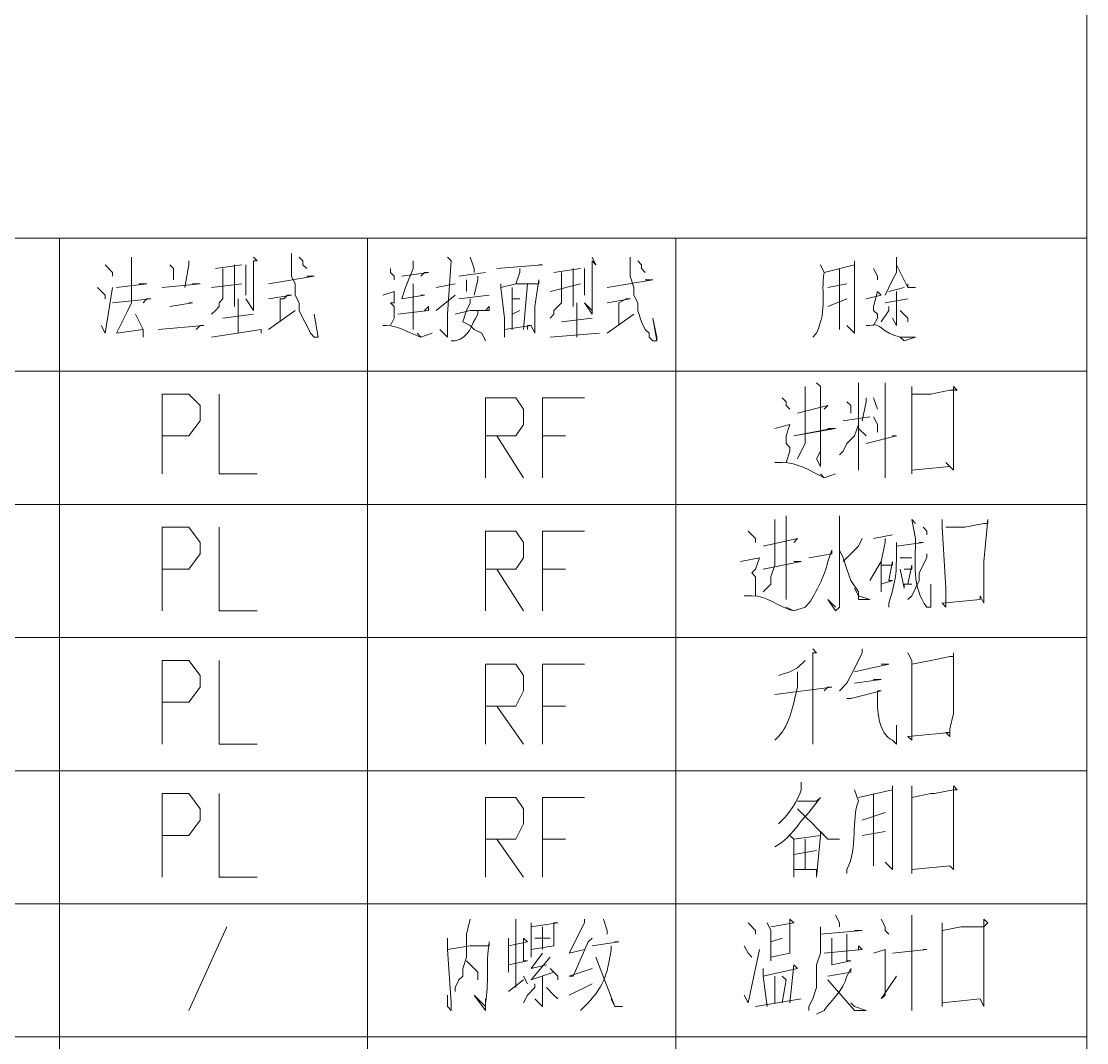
# Model space of a CAD drawing. Extents: x 14941 to 23337, y 2870 to 15192.
# Drawn here: x 22555 to 23334, y 9924 to 10670 of the extents above; entities that cross this region are included whole.
import ezdxf

# ---------------------------------------------------------------- set-up
doc = ezdxf.new("R2010")
doc.units = 0
doc.header["$LTSCALE"] = 8
doc.layers.add('1', color=1, linetype='Continuous')

msp = doc.modelspace()

# ---------------------------------------------------------------- linework, layer by layer
at = {"layer": '1', "color": 0, "lineweight": 18}
for points in [[(23334.06, 15192.12), (23334.06, 2869.86), (23334.06, 15192.12)], [(23334.06, 10511.83), (21532.02, 10511.83), (21532.02, 10414.5)], [(23334.06, 10511.83), (23334.06, 10414.5)], [(23334.06, 10414.5), (23334.06, 10317.17)], [(23334.06, 10317.17), (23334.06, 10219.83)], [(23334.06, 10219.83), (23334.06, 10122.5)], [(23334.06, 10122.5), (23334.06, 10025.17)], [(23334.06, 10025.17), (23334.06, 9927.84)], [(23334.06, 9927.84), (23334.06, 9830.5)]]:
    msp.add_lwpolyline(points, dxfattribs=at)
at = {"layer": '1', "color": 0, "lineweight": 5}
for points in [[(22583.21, 10511.83), (22583.21, 10414.5)], [(22808.47, 10511.83), (22808.47, 10414.5)], [(23033.72, 10511.83), (23033.72, 10414.5)], [(22636.05, 10497.93), (22636.05, 10495.14), (22636.05, 10464.55), (22633.27, 10458.99), (22624.92, 10442.31), (22624.92, 10442.31), (22644.39, 10445.09), (22638.83, 10456.21), (22644.39, 10445.09), (22644.39, 10439.53)], [(22725.04, 10497.93), (22727.82, 10495.14), (22725.04, 10495.14), (22725.04, 10458.99), (22719.48, 10467.34), (22725.04, 10458.99)], [(22752.85, 10500.71), (22752.85, 10492.36), (22752.85, 10484.02), (22755.63, 10478.46), (22755.63, 10470.12), (22758.41, 10464.55), (22758.41, 10458.99), (22761.19, 10453.43), (22763.97, 10447.87), (22766.75, 10442.31), (22766.75, 10442.31), (22769.53, 10439.53), (22772.31, 10439.53), (22772.31, 10439.53), (22769.53, 10456.21), (22772.31, 10439.53)], [(22758.41, 10497.93), (22761.19, 10495.14), (22761.19, 10492.36), (22763.97, 10489.58)], [(22866.86, 10497.93), (22869.65, 10495.14), (22869.65, 10495.14), (22866.86, 10456.21), (22866.86, 10439.53), (22866.86, 10439.53), (22861.3, 10445.09), (22866.86, 10439.53)], [(22883.55, 10497.93), (22886.33, 10489.58), (22886.33, 10486.8)], [(22972.54, 10497.93), (22975.32, 10492.36), (22972.54, 10495.14), (22972.54, 10456.21), (22966.98, 10464.55), (22972.54, 10458.99)], [(23000.35, 10497.93), (23000.35, 10489.58), (23000.35, 10484.02), (23003.13, 10475.68), (23003.13, 10470.12), (23005.91, 10464.55), (23005.91, 10458.99), (23008.69, 10450.65), (23011.47, 10445.09), (23014.25, 10442.31), (23014.25, 10439.53), (23017.03, 10436.75), (23019.82, 10436.75), (23019.82, 10439.53), (23017.03, 10453.43), (23019.82, 10436.75)], [(23195.01, 10497.93), (23195.01, 10495.14), (23195.01, 10486.8), (23192.23, 10481.24), (23189.45, 10475.68), (23186.67, 10470.12)], [(22616.58, 10492.36), (22622.14, 10486.8), (22622.14, 10484.02)], [(22663.86, 10492.36), (22666.64, 10489.58), (22666.64, 10484.02), (22666.64, 10481.24)], [(22677.76, 10495.14), (22677.76, 10492.36), (22674.98, 10475.68)], [(22702.79, 10489.58), (22702.79, 10472.9), (22702.79, 10470.12), (22702.79, 10467.34), (22700.01, 10464.55), (22700.01, 10461.77), (22697.23, 10458.99), (22697.23, 10458.99), (22694.45, 10456.21)], [(22697.23, 10489.58), (22716.69, 10492.36)], [(22711.13, 10492.36), (22711.13, 10461.77)], [(22719.48, 10492.36), (22719.48, 10470.12)], [(22825.15, 10489.58), (22825.15, 10486.8), (22827.93, 10484.02), (22827.93, 10481.24)], [(22841.84, 10495.14), (22841.84, 10489.58), (22836.27, 10475.68), (22833.49, 10467.34), (22850.18, 10470.12), (22850.18, 10470.12), (22847.4, 10470.12)], [(22903.02, 10489.58), (22936.39, 10492.36), (22936.39, 10492.36), (22933.61, 10492.36)], [(22919.7, 10489.58), (22919.7, 10486.8), (22916.92, 10478.46)], [(22944.73, 10486.8), (22964.2, 10489.58)], [(22958.64, 10489.58), (22958.64, 10461.77)], [(22966.98, 10489.58), (22966.98, 10470.12)], [(23005.91, 10495.14), (23008.69, 10492.36), (23008.69, 10489.58), (23011.47, 10486.8)], [(23153.3, 10489.58), (23153.3, 10445.09), (23153.3, 10453.43)], [(23178.33, 10489.58), (23181.11, 10484.02), (23181.11, 10481.24), (23181.11, 10481.24)], [(23195.01, 10492.36), (23203.36, 10475.68), (23208.92, 10475.68), (23203.36, 10475.68), (23203.36, 10478.46)], [(22763.97, 10484.02), (22766.75, 10484.02), (22769.53, 10484.02), (22736.16, 10478.46), (22736.16, 10478.46)], [(22833.49, 10484.02), (22852.96, 10486.8), (22850.18, 10486.8), (22847.4, 10484.02)], [(22875.21, 10484.02), (22894.67, 10486.8)], [(22880.77, 10481.24), (22880.77, 10475.68), (22880.77, 10472.9)], [(22889.11, 10484.02), (22889.11, 10481.24), (22886.33, 10470.12)], [(22928.05, 10447.87), (22930.83, 10442.31), (22930.83, 10445.09), (22930.83, 10461.77), (22933.61, 10481.24), (22933.61, 10478.46), (22916.92, 10478.46), (22905.8, 10475.68)], [(22950.29, 10486.8), (22950.29, 10472.9), (22950.29, 10470.12), (22950.29, 10464.55), (22947.51, 10461.77), (22947.51, 10461.77), (22944.73, 10458.99), (22944.73, 10456.21), (22941.95, 10453.43)], [(23011.47, 10481.24), (23014.25, 10481.24), (23017.03, 10481.24), (22983.66, 10475.68), (22983.66, 10475.68)], [(22611.02, 10475.68), (22616.58, 10470.12), (22616.58, 10467.34)], [(22613.8, 10447.87), (22616.58, 10442.31), (22622.14, 10475.68)], [(22624.92, 10475.68), (22647.17, 10478.46), (22644.39, 10478.46), (22641.61, 10478.46)], [(22658.3, 10475.68), (22686.1, 10478.46), (22683.32, 10478.46), (22680.54, 10478.46)], [(22694.45, 10475.68), (22716.69, 10478.46)], [(22841.84, 10478.46), (22841.84, 10445.09), (22841.84, 10447.87), (22841.84, 10453.43)], [(22858.52, 10475.68), (22872.43, 10478.46)], [(22905.8, 10478.46), (22905.8, 10475.68), (22908.58, 10453.43), (22908.58, 10439.53), (22908.58, 10445.09), (22928.05, 10447.87), (22925.26, 10447.87), (22925.26, 10445.09)], [(22914.14, 10475.68), (22914.14, 10445.09)], [(22925.26, 10478.46), (22922.48, 10445.09)], [(22941.95, 10472.9), (22964.2, 10478.46)], [(23158.86, 10478.46), (23144.96, 10475.68)], [(23189.45, 10472.9), (23200.58, 10475.68)], [(22622.14, 10464.55), (22649.95, 10467.34), (22647.17, 10467.34), (22644.39, 10464.55)], [(22713.91, 10467.34), (22713.91, 10464.55), (22713.91, 10442.31)], [(22736.16, 10467.34), (22752.85, 10470.12), (22750.07, 10470.12), (22747.29, 10467.34), (22744.5, 10467.34), (22744.5, 10464.55), (22744.5, 10450.65)], [(22819.59, 10470.12), (22827.93, 10472.9), (22827.93, 10472.9), (22827.93, 10464.55), (22825.15, 10464.55), (22827.93, 10461.77), (22827.93, 10458.99), (22827.93, 10453.43), (22825.15, 10447.87)], [(22858.52, 10458.99), (22872.43, 10470.12)], [(22875.21, 10467.34), (22897.45, 10470.12)], [(22883.55, 10467.34), (22883.55, 10464.55), (22880.77, 10458.99), (22877.99, 10450.65), (22883.55, 10447.87), (22886.33, 10445.09), (22891.89, 10442.31), (22894.67, 10436.75)], [(22914.14, 10467.34), (22919.7, 10467.34), (22919.7, 10467.34), (22919.7, 10467.34)], [(22983.66, 10464.55), (23000.35, 10467.34), (22997.57, 10467.34), (22992.01, 10464.55), (22992.01, 10461.77), (22992.01, 10447.87)], [(23144.96, 10461.77), (23158.86, 10467.34)], [(23172.77, 10467.34), (23183.89, 10470.12), (23181.11, 10472.9), (23178.33, 10461.77), (23178.33, 10458.99), (23181.11, 10456.21), (23181.11, 10453.43), (23178.33, 10447.87)], [(23203.36, 10467.34), (23186.67, 10464.55)], [(23195.01, 10472.9), (23195.01, 10450.65), (23195.01, 10447.87), (23195.01, 10447.87), (23192.23, 10453.43), (23195.01, 10447.87)], [(22663.86, 10461.77), (22680.54, 10464.55), (22677.76, 10464.55)], [(22736.16, 10445.09), (22755.63, 10458.99)], [(22830.71, 10456.21), (22852.96, 10458.99), (22852.96, 10461.77), (22852.96, 10461.77), (22850.18, 10458.99)], [(22872.43, 10456.21), (22883.55, 10458.99), (22889.11, 10458.99), (22897.45, 10458.99), (22897.45, 10461.77), (22894.67, 10458.99)], [(22914.14, 10456.21), (22919.7, 10458.99), (22919.7, 10458.99), (22919.7, 10458.99)], [(22961.42, 10464.55), (22961.42, 10461.77), (22961.42, 10439.53)], [(23189.45, 10461.77), (23189.45, 10458.99), (23183.89, 10450.65)], [(23197.79, 10458.99), (23203.36, 10453.43), (23203.36, 10453.43), (23203.36, 10450.65)], [(22702.79, 10453.43), (22725.04, 10456.21)], [(22950.29, 10450.65), (22972.54, 10453.43)], [(22983.66, 10442.31), (23003.13, 10456.21)], [(22655.51, 10445.09), (22688.89, 10447.87), (22686.1, 10447.87), (22683.32, 10445.09)], [(22730.6, 10445.09), (22730.6, 10442.31), (22730.6, 10445.09), (22694.45, 10439.53)], [(22978.1, 10442.31), (22978.1, 10442.31), (22978.1, 10442.31), (22941.95, 10439.53)], [(23334.06, 10414.5), (21532.02, 10414.5)], [(23334.06, 10414.5), (21532.02, 10414.5)], [(22583.21, 10414.5), (22583.21, 10317.17)], [(22808.47, 10414.5), (22808.47, 10317.17)], [(23033.72, 10414.5), (23033.72, 10317.17)], [(23128.27, 10403.37), (23128.27, 10370), (23128.27, 10361.66), (23125.49, 10356.1), (23122.71, 10350.54)], [(23136.61, 10406.16), (23139.4, 10403.37), (23139.4, 10344.97), (23136.61, 10350.54), (23139.4, 10356.1)], [(23167.2, 10406.16), (23167.2, 10342.19), (23167.2, 10344.97), (23167.2, 10350.54)], [(23186.67, 10406.16), (23186.67, 10403.37), (23186.67, 10336.63), (23186.67, 10347.76)], [(23206.14, 10403.37), (23206.14, 10397.81), (23206.14, 10339.41), (23206.14, 10342.19), (23233.95, 10344.97), (23231.17, 10347.76), (23236.73, 10342.19), (23236.73, 10350.54), (23236.73, 10358.88), (23236.73, 10372.78), (23236.73, 10403.37), (23239.51, 10400.59), (23233.95, 10400.59), (23220.04, 10397.81), (23220.04, 10397.81), (23206.14, 10397.81)], [(22658.3, 10339.41), (22658.3, 10397.81), (22677.76, 10397.81), (22686.1, 10389.47), (22686.1, 10378.35), (22677.76, 10367.22), (22658.3, 10367.22)], [(22700.01, 10397.81), (22700.01, 10339.41), (22727.82, 10339.41)], [(22894.67, 10336.63), (22894.67, 10395.03), (22916.92, 10395.03), (22922.48, 10386.69), (22922.48, 10375.57), (22916.92, 10367.22), (22894.67, 10367.22)], [(22936.39, 10336.63), (22936.39, 10395.03), (22966.98, 10395.03)], [(23111.59, 10395.03), (23114.37, 10392.25), (23114.37, 10389.47)], [(23114.37, 10389.47), (23117.15, 10386.69)], [(23122.71, 10383.91), (23144.96, 10389.47), (23144.96, 10389.47), (23142.18, 10386.69)], [(23122.71, 10383.91), (23144.96, 10389.47), (23144.96, 10389.47), (23144.96, 10389.47), (23142.18, 10386.69)], [(23158.86, 10392.25), (23161.64, 10389.47), (23161.64, 10386.69), (23161.64, 10383.91)], [(23172.77, 10395.03), (23172.77, 10392.25), (23169.99, 10378.35)], [(23178.33, 10395.03), (23181.11, 10386.69)], [(23156.08, 10378.35), (23175.55, 10381.13)], [(23178.33, 10381.13), (23181.11, 10375.57), (23181.11, 10372.78), (23181.11, 10370)], [(23106.02, 10372.78), (23117.15, 10375.57), (23117.15, 10375.57), (23114.37, 10367.22), (23114.37, 10364.44), (23114.37, 10364.44), (23114.37, 10361.66), (23117.15, 10358.88), (23117.15, 10356.1), (23114.37, 10347.76)], [(23119.93, 10367.22), (23147.74, 10372.78), (23147.74, 10372.78), (23144.96, 10372.78)], [(23119.93, 10367.22), (23150.52, 10372.78), (23147.74, 10372.78)], [(23167.2, 10375.57), (23164.42, 10367.22), (23158.86, 10361.66), (23156.08, 10356.1), (23153.3, 10353.32)], [(23167.2, 10372.78), (23172.77, 10367.22)], [(22903.02, 10367.22), (22922.48, 10336.63)], [(22936.39, 10367.22), (22953.07, 10367.22)], [(23172.77, 10361.66), (23195.01, 10367.22), (23195.01, 10367.22), (23192.23, 10367.22)], [(23334.06, 10317.17), (21532.02, 10317.17)], [(23334.06, 10317.17), (21532.02, 10317.17)], [(22583.21, 10317.17), (22583.21, 10219.83)], [(22808.47, 10317.17), (22808.47, 10219.83)], [(23033.72, 10317.17), (23033.72, 10219.83)], [(23106.02, 10306.04), (23106.02, 10272.67), (23103.24, 10264.33), (23103.24, 10258.77), (23097.68, 10253.2)], [(23114.37, 10308.82), (23114.37, 10306.04), (23114.37, 10247.64), (23114.37, 10253.2), (23114.37, 10258.77)], [(23153.3, 10308.82), (23153.3, 10242.08), (23150.52, 10239.3), (23144.96, 10247.64), (23150.52, 10242.08)], [(23228.38, 10306.04), (23228.38, 10300.48), (23231.17, 10255.99), (23231.17, 10242.08), (23228.38, 10244.86), (23256.19, 10247.64), (23256.19, 10250.42), (23258.97, 10244.86), (23258.97, 10253.2), (23258.97, 10261.55), (23258.97, 10275.45), (23261.76, 10306.04), (23261.76, 10303.26), (23258.97, 10303.26), (23245.07, 10300.48), (23231.17, 10300.48)], [(22658.3, 10239.3), (22658.3, 10300.48), (22677.76, 10300.48), (22686.1, 10289.36), (22686.1, 10281.01), (22677.76, 10269.89), (22658.3, 10269.89)], [(22700.01, 10300.48), (22700.01, 10239.3), (22727.82, 10239.3)], [(22894.67, 10239.3), (22894.67, 10297.7), (22916.92, 10297.7), (22922.48, 10289.36), (22922.48, 10278.23), (22916.92, 10269.89), (22894.67, 10269.89)], [(22936.39, 10239.3), (22936.39, 10297.7), (22966.98, 10297.7)], [(23086.56, 10297.7), (23089.34, 10294.92), (23092.12, 10292.14)], [(23178.33, 10292.14), (23192.23, 10294.92)], [(23214.48, 10300.48), (23217.26, 10297.7), (23217.26, 10294.92)], [(23092.12, 10292.14), (23092.12, 10289.36)], [(23097.68, 10286.58), (23122.71, 10292.14), (23122.71, 10292.14), (23119.93, 10289.36)], [(23097.68, 10286.58), (23122.71, 10292.14), (23122.71, 10292.14), (23122.71, 10292.14), (23119.93, 10289.36)], [(23169.99, 10292.14), (23167.2, 10286.58), (23156.08, 10275.45)], [(23186.67, 10292.14), (23186.67, 10289.36), (23183.89, 10275.45), (23175.55, 10261.55)], [(23195.01, 10286.58), (23214.48, 10289.36), (23214.48, 10289.36), (23211.7, 10289.36)], [(23153.3, 10283.79), (23156.08, 10278.23), (23158.86, 10269.89), (23161.64, 10261.55), (23167.2, 10253.2), (23167.2, 10247.64), (23175.55, 10247.64), (23167.2, 10250.42)], [(23217.26, 10281.01), (23217.26, 10278.23), (23211.7, 10267.11), (23211.7, 10261.55), (23208.92, 10255.99), (23206.14, 10250.42), (23203.36, 10247.64)], [(23081, 10275.45), (23094.9, 10278.23), (23094.9, 10278.23), (23092.12, 10269.89), (23089.34, 10267.11), (23089.34, 10267.11), (23092.12, 10264.33), (23092.12, 10261.55), (23092.12, 10258.77), (23092.12, 10250.42)], [(23097.68, 10269.89), (23125.49, 10275.45), (23125.49, 10275.45), (23119.93, 10275.45)], [(23097.68, 10269.89), (23125.49, 10275.45), (23125.49, 10275.45)], [(23183.89, 10275.45), (23183.89, 10253.2)], [(23183.89, 10258.77), (23192.23, 10261.55), (23189.45, 10261.55), (23192.23, 10275.45), (23192.23, 10272.67), (23183.89, 10272.67)], [(23206.14, 10278.23), (23206.14, 10278.23), (23197.79, 10278.23)], [(23197.79, 10269.89), (23200.58, 10255.99), (23200.58, 10258.77), (23206.14, 10258.77), (23203.36, 10258.77), (23206.14, 10272.67), (23206.14, 10269.89), (23200.58, 10269.89)], [(22903.02, 10269.89), (22922.48, 10239.3)], [(22936.39, 10269.89), (22953.07, 10269.89)], [(23164.42, 10255.99), (23167.2, 10250.42)], [(23334.06, 10219.83), (21532.02, 10219.83)], [(23334.06, 10219.83), (21532.02, 10219.83)], [(22583.21, 10219.83), (22583.21, 10122.5)], [(22808.47, 10219.83), (22808.47, 10122.5)], [(23033.72, 10219.83), (23033.72, 10122.5)], [(23133.83, 10211.49), (23136.61, 10208.71), (23133.83, 10208.71), (23133.83, 10141.97), (23133.83, 10147.53), (23133.83, 10153.09)], [(23169.99, 10211.49), (23169.99, 10208.71), (23167.2, 10203.15), (23161.64, 10192.02), (23158.86, 10186.46), (23153.3, 10180.9)], [(23203.36, 10208.71), (23206.14, 10203.15), (23206.14, 10144.75), (23203.36, 10147.53), (23233.95, 10150.31), (23231.17, 10150.31), (23233.95, 10147.53), (23233.95, 10153.09), (23236.73, 10164.22), (23236.73, 10208.71), (23236.73, 10205.93), (23233.95, 10205.93), (23220.04, 10203.15), (23220.04, 10203.15), (23206.14, 10200.37)], [(22658.3, 10141.97), (22658.3, 10203.15), (22677.76, 10203.15), (22686.1, 10192.02), (22686.1, 10183.68), (22677.76, 10172.56), (22658.3, 10172.56)], [(22700.01, 10203.15), (22700.01, 10141.97), (22727.82, 10141.97)], [(23128.27, 10203.15), (23122.71, 10197.59), (23117.15, 10194.81), (23108.8, 10192.02)], [(22894.67, 10141.97), (22894.67, 10200.37), (22916.92, 10200.37), (22922.48, 10192.02), (22922.48, 10180.9), (22916.92, 10169.78), (22894.67, 10169.78)], [(22936.39, 10141.97), (22936.39, 10200.37), (22966.98, 10200.37)], [(23164.42, 10194.81), (23189.45, 10200.37), (23186.67, 10200.37), (23183.89, 10200.37)], [(23164.42, 10186.46), (23164.42, 10186.46), (23164.42, 10186.46), (23183.89, 10189.24), (23181.11, 10189.24), (23178.33, 10189.24)], [(23106.02, 10178.12), (23147.74, 10183.68), (23144.96, 10183.68), (23142.18, 10180.9)], [(22903.02, 10169.78), (22922.48, 10141.97)], [(22936.39, 10169.78), (22953.07, 10169.78)], [(23334.06, 10122.5), (21532.02, 10122.5)], [(23334.06, 10122.5), (21532.02, 10122.5)], [(22583.21, 10122.5), (22583.21, 10025.17)], [(22808.47, 10122.5), (22808.47, 10025.17)], [(23033.72, 10122.5), (23033.72, 10025.17)], [(23206.14, 10111.38), (23206.14, 10105.82), (23206.14, 10047.42), (23206.14, 10050.2), (23233.95, 10052.98), (23233.95, 10052.98), (23236.73, 10050.2), (23236.73, 10055.76), (23236.73, 10066.88), (23236.73, 10080.79), (23236.73, 10111.38), (23239.51, 10108.6), (23236.73, 10108.6), (23222.82, 10105.82), (23220.04, 10105.82), (23206.14, 10103.03)], [(22658.3, 10044.64), (22658.3, 10105.82), (22677.76, 10105.82), (22686.1, 10094.69), (22686.1, 10086.35), (22677.76, 10075.23), (22658.3, 10075.23)], [(22700.01, 10105.82), (22700.01, 10044.64), (22727.82, 10044.64)], [(22894.67, 10044.64), (22894.67, 10103.03), (22916.92, 10103.03), (22922.48, 10094.69), (22922.48, 10083.57), (22916.92, 10072.44), (22894.67, 10072.44)], [(22936.39, 10044.64), (22936.39, 10103.03), (22966.98, 10103.03)], [(23178.33, 10105.82), (23178.33, 10061.32), (23178.33, 10052.98), (23178.33, 10064.1)], [(23122.71, 10094.69), (23122.71, 10094.69), (23128.27, 10089.13), (23133.83, 10083.57), (23136.61, 10080.79), (23144.96, 10072.44), (23153.3, 10072.44), (23153.3, 10072.44), (23144.96, 10072.44), (23139.4, 10078.01), (23139.4, 10075.23), (23119.93, 10072.44), (23117.15, 10075.23), (23119.93, 10072.44), (23119.93, 10044.64), (23119.93, 10050.2), (23119.93, 10050.2), (23136.61, 10050.2), (23136.61, 10044.64), (23139.4, 10075.23)], [(23186.67, 10091.91), (23169.99, 10086.35)], [(23169.99, 10075.23), (23186.67, 10078.01)], [(22903.02, 10072.44), (22922.48, 10044.64)], [(22936.39, 10072.44), (22953.07, 10072.44)], [(23128.27, 10072.44), (23128.27, 10050.2)], [(23119.93, 10061.32), (23136.61, 10064.1)], [(23334.06, 10025.17), (21532.02, 10025.17)], [(23334.06, 10025.17), (21532.02, 10025.17)], [(22583.21, 10025.17), (22583.21, 9927.84)], [(22808.47, 10025.17), (22808.47, 9927.84)], [(23033.72, 10025.17), (23033.72, 9927.84)], [(22883.55, 10014.05), (22880.77, 10002.92), (22880.77, 9991.8), (22880.77, 9986.24), (22877.99, 9977.89), (22877.99, 9972.33), (22875.21, 9969.55), (22872.43, 9963.99), (22872.43, 9961.21)], [(22916.92, 10014.05), (22916.92, 10011.26), (22916.92, 9963.99)], [(22966.98, 10014.05), (22966.98, 10011.26), (22955.85, 9989.02), (22955.85, 9989.02), (22966.98, 9991.8)], [(22980.88, 10014.05), (22983.66, 10005.7), (22983.66, 10002.92)], [(23100.46, 10011.26), (23103.24, 10005.7), (23103.24, 9983.46), (23103.24, 9986.24), (23117.15, 9989.02), (23117.15, 9989.02), (23117.15, 10014.05), (23119.93, 10011.26), (23103.24, 10008.48)], [(23150.52, 10016.83), (23153.3, 10011.26), (23153.3, 10008.48)], [(23183.89, 10014.05), (23186.67, 10008.48), (23186.67, 10005.7), (23189.45, 10002.92)], [(23206.14, 10016.83), (23206.14, 9947.3), (23206.14, 9955.65)], [(23228.38, 10011.26), (23228.38, 10008.48), (23228.38, 9961.21), (23228.38, 9950.08), (23228.38, 9952.86), (23256.19, 9955.65), (23256.19, 9955.65), (23258.97, 9950.08), (23258.97, 9958.43), (23258.97, 9969.55), (23258.97, 9980.67), (23258.97, 10014.05), (23261.76, 10011.26), (23258.97, 10008.48), (23245.07, 10008.48), (23242.29, 10008.48), (23228.38, 10005.7)], [(22677.76, 9947.3), (22705.57, 10008.48)], [(22928.05, 10011.26), (22928.05, 10008.48), (22928.05, 9986.24), (22928.05, 9991.8), (22944.73, 9994.58), (22944.73, 9994.58), (22944.73, 10011.26), (22947.51, 10011.26), (22928.05, 10008.48)], [(22936.39, 10008.48), (22936.39, 9991.8)], [(23086.56, 10011.26), (23092.12, 10005.7), (23092.12, 10002.92)], [(23139.4, 10008.48), (23139.4, 9989.02), (23136.61, 9980.67), (23136.61, 9972.33), (23136.61, 9969.55), (23136.61, 9963.99), (23133.83, 9955.65), (23131.05, 9950.08), (23131.05, 9947.3)], [(22866.86, 10000.14), (22866.86, 9991.8), (22869.65, 9952.86), (22869.65, 9947.3), (22866.86, 9950.08), (22866.86, 9958.43)], [(22911.36, 10000.14), (22911.36, 9994.58), (22911.36, 9975.11), (22911.36, 9980.67), (22925.26, 9983.46), (22922.48, 9983.46), (22922.48, 10000.14), (22925.26, 9997.36), (22911.36, 9994.58)], [(22930.83, 10000.14), (22941.95, 10000.14)], [(22972.54, 10000.14), (22969.76, 9997.36), (22958.64, 9972.33), (22955.85, 9972.33), (22972.54, 9977.89)], [(23103.24, 9997.36), (23111.59, 10000.14)], [(23139.4, 10002.92), (23169.99, 10005.7), (23167.2, 10005.7), (23164.42, 10005.7)], [(23147.74, 10000.14), (23147.74, 9997.36), (23147.74, 9980.67), (23147.74, 9980.67), (23161.64, 9983.46), (23158.86, 9983.46), (23158.86, 10000.14), (23158.86, 10002.92)], [(22972.54, 9994.58), (22992.01, 9997.36), (22992.01, 9997.36), (22989.23, 9997.36)], [(23083.78, 9994.58), (23086.56, 9989.02), (23089.34, 9986.24)], [(23083.78, 9958.43), (23086.56, 9952.86), (23094.9, 9991.8)], [(23142.18, 9989.02), (23169.99, 9991.8), (23167.2, 9994.58), (23167.2, 9991.8)], [(23178.33, 9989.02), (23186.67, 9991.8), (23186.67, 9991.8), (23186.67, 9958.43), (23183.89, 9955.65), (23195.01, 9972.33)], [(23192.23, 9989.02), (23217.26, 9991.8), (23217.26, 9991.8), (23214.48, 9991.8)], [(22880.77, 9983.46), (22889.11, 9975.11), (22889.11, 9969.55), (22889.11, 9972.33)], [(22936.39, 9989.02), (22928.05, 9977.89), (22928.05, 9977.89), (22939.17, 9980.67)], [(22941.95, 9986.24), (22928.05, 9969.55), (22928.05, 9969.55), (22944.73, 9975.11)], [(22975.32, 9986.24), (22989.23, 9950.08), (22994.79, 9950.08), (22989.23, 9950.08), (22986.44, 9955.65)], [(22941.95, 9977.89), (22947.51, 9972.33), (22947.51, 9969.55)], [(23117.15, 9952.86), (23119.93, 9980.67), (23122.71, 9977.89), (23097.68, 9972.33), (23097.68, 9977.89), (23097.68, 9972.33), (23100.46, 9950.08)], [(22911.36, 9961.21), (22922.48, 9969.55)], [(22922.48, 9972.33), (22925.26, 9966.77)], [(22936.39, 9972.33), (22936.39, 9950.08), (22930.83, 9955.65), (22936.39, 9950.08)], [(23106.02, 9952.86), (23106.02, 9969.55), (23106.02, 9972.33)], [(23111.59, 9972.33), (23114.37, 9969.55), (23111.59, 9952.86)], [(23144.96, 9969.55), (23144.96, 9969.55), (23164.42, 9947.3), (23172.77, 9947.3), (23164.42, 9950.08), (23161.64, 9952.86)], [(22930.83, 9966.77), (22930.83, 9963.99), (22925.26, 9958.43), (22922.48, 9952.86)], [(22939.17, 9963.99), (22944.73, 9958.43), (22947.51, 9955.65)], [(22955.85, 9958.43), (22972.54, 9966.77)], [(23092.12, 9950.08), (23125.49, 9955.65)], [(23334.06, 9927.84), (21532.02, 9927.84)], [(23334.06, 9927.84), (21532.02, 9927.84)], [(22583.21, 9927.84), (22583.21, 9830.5)], [(22808.47, 9927.84), (22808.47, 9830.5)], [(23033.72, 9927.84), (23033.72, 9830.5)]]:
    msp.add_lwpolyline(points, dxfattribs=at)
for points, knots in [([(23139.4, 10492.36), (23139.4, 10492.36), (23142.18, 10486.8), (23142.18, 10486.8), (23139.4, 10470.12), (23144.96, 10461.77), (23136.61, 10442.31), (23136.61, 10442.31), (23133.83, 10439.53), (23133.83, 10439.53)], [0, 0, 0, 0, 1, 1, 1, 2, 2, 2, 3, 3, 3, 3]), ([(23142.18, 10486.8), (23142.18, 10486.8), (23164.42, 10492.36), (23164.42, 10492.36), (23164.42, 10492.36), (23164.42, 10495.14), (23164.42, 10495.14), (23164.42, 10495.14), (23164.42, 10486.8), (23164.42, 10486.8), (23164.42, 10472.9), (23164.42, 10458.99), (23164.42, 10442.31), (23164.42, 10442.31), (23164.42, 10442.31), (23164.42, 10442.31), (23164.42, 10442.31), (23158.86, 10447.87), (23158.86, 10447.87), (23158.86, 10447.87), (23164.42, 10442.31), (23164.42, 10442.31)], [0, 0, 0, 0, 1, 1, 1, 2, 2, 2, 3, 3, 3, 4, 4, 4, 5, 5, 5, 6, 6, 6, 7, 7, 7, 7]), ([(22889.11, 10458.99), (22889.11, 10458.99), (22889.11, 10456.21), (22889.11, 10456.21), (22883.55, 10447.87), (22883.55, 10439.53), (22872.43, 10436.75), (22872.43, 10436.75), (22869.65, 10436.75), (22869.65, 10436.75)], [0, 0, 0, 0, 1, 1, 1, 2, 2, 2, 3, 3, 3, 3]), ([(23172.77, 10447.87), (23172.77, 10447.87), (23175.55, 10447.87), (23175.55, 10447.87), (23183.89, 10450.65), (23183.89, 10442.31), (23197.79, 10439.53), (23197.79, 10439.53), (23200.58, 10436.75), (23200.58, 10436.75), (23200.58, 10436.75), (23208.92, 10439.53), (23208.92, 10439.53), (23208.92, 10439.53), (23200.58, 10439.53), (23200.58, 10439.53), (23200.58, 10439.53), (23197.79, 10439.53), (23197.79, 10439.53)], [0, 0, 0, 0, 1, 1, 1, 2, 2, 2, 3, 3, 3, 4, 4, 4, 5, 5, 5, 6, 6, 6, 6]), ([(22819.59, 10447.87), (22819.59, 10447.87), (22822.37, 10447.87), (22822.37, 10447.87), (22830.71, 10447.87), (22839.06, 10442.31), (22847.4, 10439.53), (22847.4, 10439.53), (22855.74, 10442.31), (22855.74, 10442.31), (22855.74, 10442.31), (22855.74, 10442.31), (22855.74, 10442.31), (22855.74, 10442.31), (22847.4, 10439.53), (22847.4, 10439.53), (22847.4, 10439.53), (22844.62, 10442.31), (22844.62, 10442.31)], [0, 0, 0, 0, 1, 1, 1, 2, 2, 2, 3, 3, 3, 4, 4, 4, 5, 5, 5, 6, 6, 6, 6]), ([(23106.02, 10347.76), (23106.02, 10347.76), (23111.59, 10347.76), (23111.59, 10347.76), (23122.71, 10347.76), (23131.05, 10342.19), (23142.18, 10336.63), (23142.18, 10336.63), (23142.18, 10336.63), (23142.18, 10336.63), (23142.18, 10336.63), (23150.52, 10339.41), (23150.52, 10339.41), (23150.52, 10339.41), (23142.18, 10336.63), (23142.18, 10336.63), (23142.18, 10336.63), (23139.4, 10339.41), (23139.4, 10339.41)], [0, 0, 0, 0, 1, 1, 1, 2, 2, 2, 3, 3, 3, 4, 4, 4, 5, 5, 5, 6, 6, 6, 6]), ([(23206.14, 10306.04), (23206.14, 10306.04), (23208.92, 10303.26), (23208.92, 10303.26), (23208.92, 10303.26), (23206.14, 10306.04), (23206.14, 10306.04), (23206.14, 10306.04), (23208.92, 10292.14), (23208.92, 10292.14), (23208.92, 10275.45), (23206.14, 10255.99), (23217.26, 10242.08), (23217.26, 10242.08), (23220.04, 10242.08), (23220.04, 10242.08), (23220.04, 10242.08), (23220.04, 10258.77), (23220.04, 10258.77), (23220.04, 10258.77), (23220.04, 10242.08), (23220.04, 10242.08)], [0, 0, 0, 0, 1, 1, 1, 2, 2, 2, 3, 3, 3, 4, 4, 4, 5, 5, 5, 6, 6, 6, 7, 7, 7, 7]), ([(23195.01, 10289.36), (23195.01, 10289.36), (23195.01, 10286.58), (23195.01, 10286.58), (23195.01, 10264.33), (23195.01, 10264.33), (23189.45, 10244.86), (23189.45, 10244.86), (23189.45, 10242.08), (23189.45, 10242.08)], [0, 0, 0, 0, 1, 1, 1, 2, 2, 2, 3, 3, 3, 3]), ([(23131.05, 10278.23), (23131.05, 10278.23), (23147.74, 10281.01), (23147.74, 10281.01), (23147.74, 10281.01), (23147.74, 10281.01), (23147.74, 10281.01), (23147.74, 10281.01), (23147.74, 10283.79), (23147.74, 10283.79), (23147.74, 10283.79), (23144.96, 10275.45), (23144.96, 10275.45), (23142.18, 10264.33), (23136.61, 10253.2), (23131.05, 10244.86), (23131.05, 10244.86), (23128.27, 10242.08), (23128.27, 10242.08)], [0, 0, 0, 0, 1, 1, 1, 2, 2, 2, 3, 3, 3, 4, 4, 4, 5, 5, 5, 6, 6, 6, 6]), ([(23083.78, 10250.42), (23083.78, 10250.42), (23089.34, 10250.42), (23089.34, 10250.42), (23100.46, 10250.42), (23108.8, 10242.08), (23119.93, 10239.3), (23119.93, 10239.3), (23128.27, 10242.08), (23128.27, 10242.08), (23128.27, 10242.08), (23119.93, 10239.3), (23119.93, 10239.3), (23119.93, 10239.3), (23114.37, 10242.08), (23114.37, 10242.08)], [0, 0, 0, 0, 1, 1, 1, 2, 2, 2, 3, 3, 3, 4, 4, 4, 5, 5, 5, 5]), ([(23122.71, 10194.81), (23122.71, 10194.81), (23122.71, 10183.68), (23122.71, 10183.68), (23119.93, 10172.56), (23117.15, 10155.87), (23108.8, 10147.53), (23108.8, 10147.53), (23106.02, 10144.75), (23106.02, 10144.75)], [0, 0, 0, 0, 1, 1, 1, 2, 2, 2, 3, 3, 3, 3]), ([(23158.86, 10175.34), (23158.86, 10175.34), (23158.86, 10175.34), (23158.86, 10175.34), (23158.86, 10175.34), (23161.64, 10175.34), (23161.64, 10175.34), (23161.64, 10175.34), (23183.89, 10180.9), (23183.89, 10180.9), (23183.89, 10180.9), (23181.11, 10180.9), (23181.11, 10180.9), (23181.11, 10180.9), (23181.11, 10178.12), (23181.11, 10178.12), (23181.11, 10167), (23181.11, 10150.31), (23192.23, 10144.75), (23192.23, 10144.75), (23195.01, 10141.97), (23195.01, 10141.97), (23195.01, 10141.97), (23195.01, 10155.87), (23195.01, 10155.87), (23195.01, 10155.87), (23195.01, 10144.75), (23195.01, 10144.75)], [0, 0, 0, 0, 1, 1, 1, 2, 2, 2, 3, 3, 3, 4, 4, 4, 5, 5, 5, 6, 6, 6, 7, 7, 7, 8, 8, 8, 9, 9, 9, 9]), ([(23125.49, 10114.16), (23125.49, 10114.16), (23125.49, 10108.6), (23125.49, 10108.6), (23122.71, 10100.25), (23117.15, 10091.91), (23111.59, 10086.35), (23111.59, 10086.35), (23108.8, 10083.57), (23108.8, 10083.57)], [0, 0, 0, 0, 1, 1, 1, 2, 2, 2, 3, 3, 3, 3]), ([(23164.42, 10108.6), (23164.42, 10108.6), (23167.2, 10100.25), (23167.2, 10100.25), (23161.64, 10086.35), (23167.2, 10066.88), (23158.86, 10050.2), (23158.86, 10050.2), (23158.86, 10047.42), (23158.86, 10047.42)], [0, 0, 0, 0, 1, 1, 1, 2, 2, 2, 3, 3, 3, 3]), ([(23167.2, 10103.03), (23167.2, 10103.03), (23192.23, 10108.6), (23192.23, 10108.6), (23192.23, 10108.6), (23192.23, 10111.38), (23192.23, 10111.38), (23192.23, 10111.38), (23192.23, 10103.03), (23192.23, 10103.03), (23192.23, 10086.35), (23192.23, 10069.66), (23192.23, 10052.98), (23192.23, 10052.98), (23192.23, 10050.2), (23192.23, 10050.2), (23192.23, 10050.2), (23186.67, 10055.76), (23186.67, 10055.76), (23186.67, 10055.76), (23192.23, 10050.2), (23192.23, 10050.2)], [0, 0, 0, 0, 1, 1, 1, 2, 2, 2, 3, 3, 3, 4, 4, 4, 5, 5, 5, 6, 6, 6, 7, 7, 7, 7]), ([(23122.71, 10100.25), (23122.71, 10100.25), (23136.61, 10100.25), (23136.61, 10100.25), (23136.61, 10100.25), (23139.4, 10103.03), (23139.4, 10103.03), (23139.4, 10103.03), (23131.05, 10091.91), (23131.05, 10091.91), (23122.71, 10083.57), (23117.15, 10072.44), (23106.02, 10066.88), (23106.02, 10066.88), (23106.02, 10066.88), (23106.02, 10066.88)], [0, 0, 0, 0, 1, 1, 1, 2, 2, 2, 3, 3, 3, 4, 4, 4, 5, 5, 5, 5]), ([(22866.86, 9991.8), (22866.86, 9991.8), (22883.55, 9994.58), (22883.55, 9994.58), (22883.55, 9994.58), (22883.55, 9994.58), (22883.55, 9994.58), (22883.55, 9994.58), (22897.45, 9994.58), (22897.45, 9994.58), (22897.45, 9994.58), (22897.45, 9997.36), (22897.45, 9997.36), (22897.45, 9997.36), (22897.45, 9997.36), (22897.45, 9997.36), (22894.67, 9980.67), (22897.45, 9966.77), (22894.67, 9952.86), (22894.67, 9952.86), (22894.67, 9947.3), (22894.67, 9947.3), (22894.67, 9947.3), (22886.33, 9958.43), (22886.33, 9958.43), (22886.33, 9958.43), (22894.67, 9950.08), (22894.67, 9950.08), (22894.67, 9950.08), (22894.67, 9955.65), (22894.67, 9955.65)], [0, 0, 0, 0, 1, 1, 1, 2, 2, 2, 3, 3, 3, 4, 4, 4, 5, 5, 5, 6, 6, 6, 7, 7, 7, 8, 8, 8, 9, 9, 9, 10, 10, 10, 10]), ([(22986.44, 9994.58), (22986.44, 9994.58), (22986.44, 9991.8), (22986.44, 9991.8), (22983.66, 9972.33), (22980.88, 9963.99), (22966.98, 9950.08), (22966.98, 9950.08), (22964.2, 9947.3), (22964.2, 9947.3)], [0, 0, 0, 0, 1, 1, 1, 2, 2, 2, 3, 3, 3, 3]), ([(23144.96, 9972.33), (23144.96, 9972.33), (23161.64, 9975.11), (23161.64, 9975.11), (23161.64, 9975.11), (23161.64, 9977.89), (23161.64, 9977.89), (23161.64, 9977.89), (23158.86, 9972.33), (23158.86, 9972.33), (23156.08, 9961.21), (23147.74, 9955.65), (23142.18, 9947.3), (23142.18, 9947.3), (23136.61, 9944.52), (23136.61, 9944.52)], [0, 0, 0, 0, 1, 1, 1, 2, 2, 2, 3, 3, 3, 4, 4, 4, 5, 5, 5, 5])]:
    msp.add_open_spline(points, degree=3, knots=knots, dxfattribs=at)

doc.saveas('drawing.dxf')
